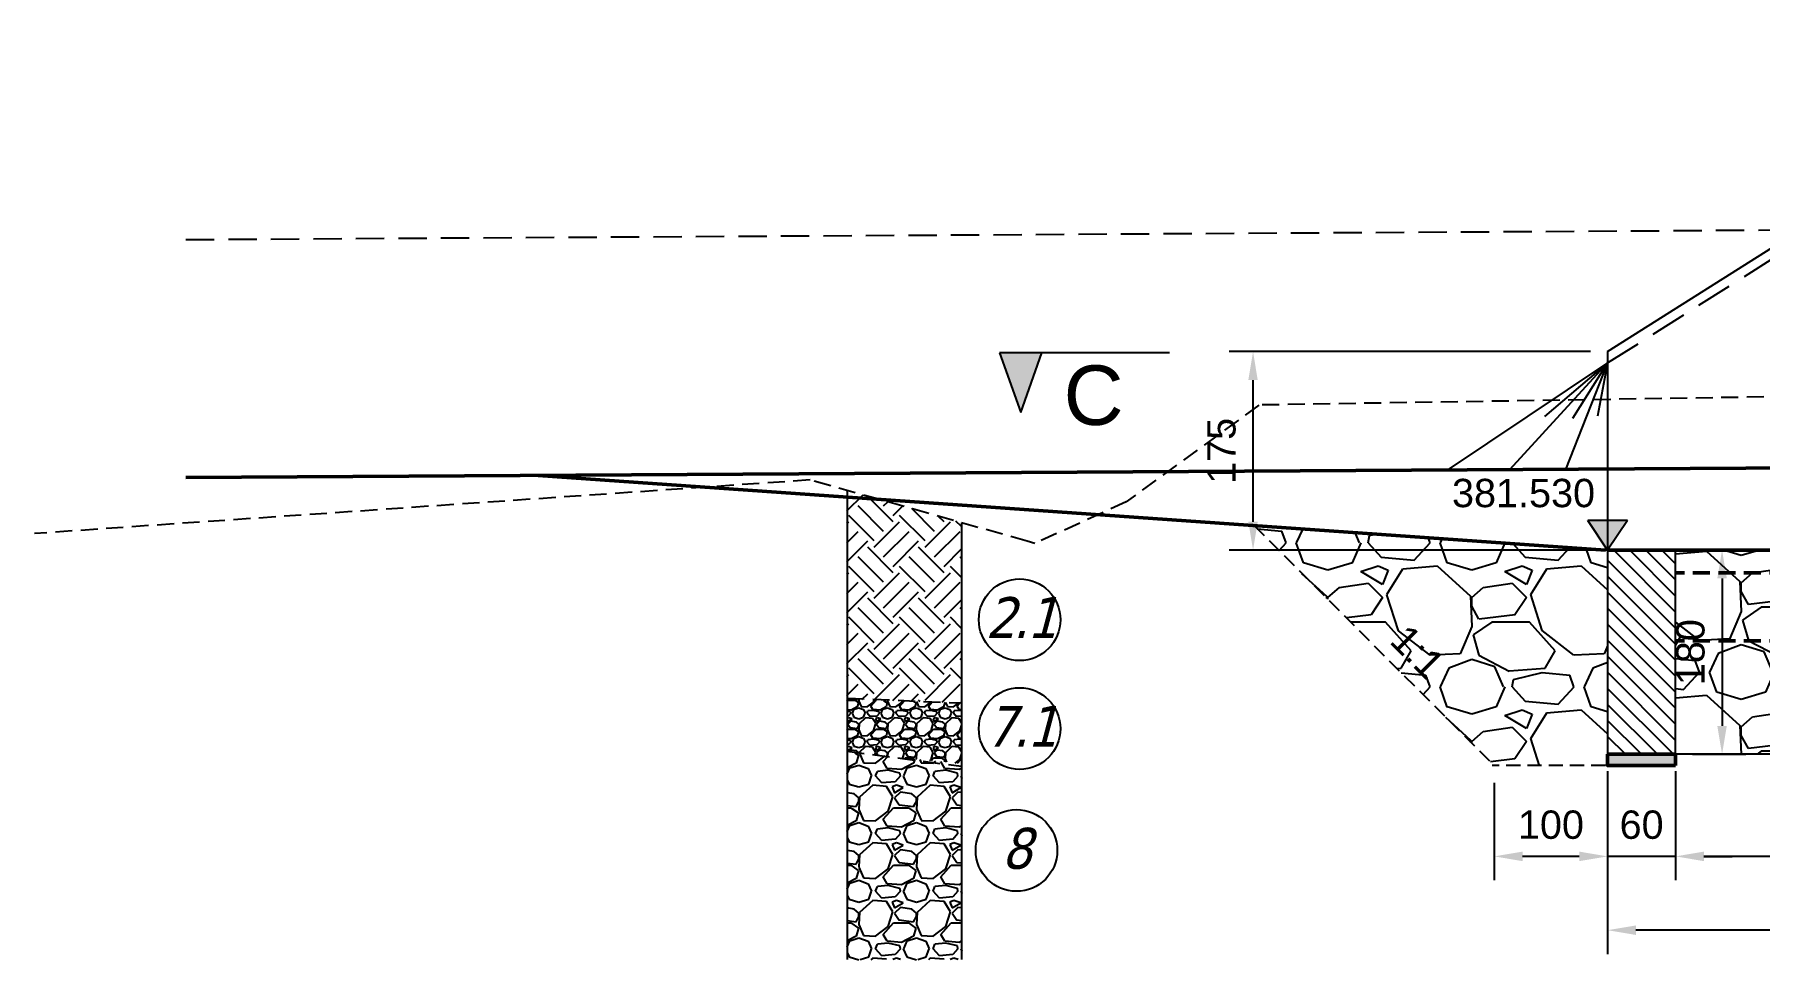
# Model space of a CAD drawing. Header units: centimetres. Extents: x 8495135 to 959133560, y 4530079 to 463453963.
# Drawn here: x 959094297 to 959095819, y 463411116 to 463411932 of the extents above; entities that cross this region are included whole.
import ezdxf
from ezdxf.enums import TextEntityAlignment as Align

# ---------------------------------------------------------------- set-up
doc = ezdxf.new("R2010")
doc.units = ezdxf.units.CM
doc.header["$LTSCALE"] = 0.1
for name, pattern in [('CONTINU', [0]), ('DASHED', [0.75, 0.5, -0.25]), ('HIDDEN', [9.525, 6.35, -3.175])]:
    doc.linetypes.add(name, pattern=pattern)
doc.layers.add('31_VERT_ALIGNM', color=1, linetype='Continuous', lineweight=50)
for name, color, linetype in [('br_dimension', 1, 'Continuous'), ('br_hatch', 9, 'Continuous'), ('br_hatch_dark', 8, 'Continuous'), ('br_hatch_tumen', 8, 'Continuous'), ('br_view_yellow', 2, 'Continuous'), ('Kustendilska voda', 12, 'Continuous'), ('plast', 7, 'Continuous')]:
    doc.layers.add(name, color=color, linetype=linetype)
doc.styles.add('1-10 cm', font='arial.ttf', dxfattribs={"height": 2.5})
doc.styles.add('1-50 cm', font='arial.ttf', dxfattribs={"height": 12.5})
doc.styles.add('MM 1 to 150', font='arial.ttf', dxfattribs={"height": 37.5})
doc.styles.add('MM_ARIAL', font='arial.ttf')
doc.styles.get("Standard").update_dxf_attribs({"font": 'arial.ttf'})
doc.dimstyles.new('MM DIM 1 to 100', dxfattribs={"dimscale": 10, "dimtxt": 2.5, "dimasz": 2.5, "dimexe": 2.1, "dimexo": 1.5, "dimgap": 1.5, "dimtad": 1, "dimdec": 0, "dimdsep": 46, "dimtxsty": 'MM_ARIAL', "dimcen": 3, "dimclrd": 1, "dimclre": 1, "dimclrt": 7, "dimaunit": 2, "dimadec": 1, "dimazin": 0, "dimtp": 100, "dimtm": 3, "dimtfac": 1, "dimtdec": 0, "dimtix": 1, "dimtmove": 0, "dimatfit": 3, "dimfxl": 0, "dimtolj": 1, "dimtzin": 0, "dimarcsym": 0})

# ---------------------------------------------------------------- blocks, each defined once
blk = doc.blocks.new('*U148')
at = {"linetype": 'CONTINU', "ltscale": 0.5}
blk.add_hatch(color=256, dxfattribs=at).paths.add_polyline_path([(-131.2, -52.5), (-150, 0), (-112.5, 0)])
at = {"ltscale": 0.5}
blk.add_line((0, 0), (-150, 0), dxfattribs=at)
at = {"lineweight": -3, "ltscale": 0.5}
for p, q in [((-150, 0), (-131.2, -52.5)), ((-131.2, -52.5), (-112.5, 0))]:
    blk.add_line(p, q, dxfattribs=at)
at = {"color": 7, "ltscale": 0.5, "style": '1-50 cm'}
blk.add_attdef('1', text='', height=52.5, dxfattribs=at).set_placement((-66.9, -37.2), align=Align.MIDDLE_CENTER)
blk = doc.blocks.new('*U242')
at = {"ltscale": 0.5}
blk.add_hatch(color=256, dxfattribs=at).paths.add_polyline_path([(-26.2, 39), (0, 0), (26.2, 39)])
for p, q in [((-26.2, 39), (26.2, 39)), ((-26.2, 39), (0, 0)), ((0, 0), (26.2, 39)), ((-60, 0), (0, 0)), ((0, 0), (60, 0))]:
    blk.add_line(p, q, dxfattribs=at)
at = {"color": 7, "ltscale": 0.5, "style": '1-10 cm'}
blk.add_attdef('1', text='', height=37.5, dxfattribs=at).set_placement((111.6, 56.7), align=Align.CENTER)
blk = doc.blocks.new('*D951')
at = {"layer": 'br_dimension', "color": 1, "linetype": 'ByBlock', "lineweight": -2, "ltscale": 3, "transparency": 16777216}
for p, q in [((959095684.7, 463411272.1), (959095684.7, 463411120.9)), ((959096172.5, 463411272.1), (959096172.5, 463411120.9)), ((959096147.5, 463411141.9), (959095709.7, 463411141.9))]:
    blk.add_line(p, q, dxfattribs=at)
at = {"layer": 'br_dimension', "color": 1, "linetype": 'ByBlock', "ltscale": 3, "transparency": 16777216}
for points in [[(959095709.7, 463411146.1), (959095709.7, 463411137.7), (959095684.7, 463411141.9)], [(959096147.5, 463411146.1), (959096147.5, 463411137.7), (959096172.5, 463411141.9)]]:
    blk.add_solid(points, dxfattribs=at)
at = {"layer": 'br_dimension', "color": 7, "linetype": 'ByBlock', "ltscale": 3, "transparency": 16777216, "insert": (959095928.6, 463411169.6), "char_height": 25, "attachment_point": 5, "style": 'MM_ARIAL'}
blk.add_mtext('\\A1;488', dxfattribs=at)
blk = doc.blocks.new('*D956')
at = {"layer": 'br_hatch_tumen', "color": 1, "lineweight": -2, "transparency": 16777216}
for p, q in [((959095744.7, 463411282.1), (959095744.7, 463411186)), ((959096112.5, 463411282.1), (959096112.5, 463411186)), ((959096087.5, 463411207), (959095769.7, 463411207))]:
    blk.add_line(p, q, dxfattribs=at)
at = {"layer": 'br_hatch_tumen', "color": 1, "transparency": 16777216}
for points in [[(959095769.7, 463411211.2), (959095769.7, 463411202.8), (959095744.7, 463411207)], [(959096087.5, 463411211.2), (959096087.5, 463411202.8), (959096112.5, 463411207)]]:
    blk.add_solid(points, dxfattribs=at)
at = {"layer": 'br_hatch_tumen', "color": 7, "transparency": 16777216, "insert": (959095928.6, 463411234.8), "char_height": 25, "attachment_point": 5, "style": 'MM_ARIAL'}
blk.add_mtext('\\A1;368', dxfattribs=at)
blk = doc.blocks.new('*D957')
at = {"layer": 'br_hatch_tumen', "color": 1, "lineweight": -2, "transparency": 16777216}
for p, q in [((959095684.7, 463411282.1), (959095684.7, 463411186)), ((959095744.7, 463411282.1), (959095744.7, 463411186)), ((959095659.7, 463411207), (959095634.7, 463411207)), ((959095744.7, 463411207), (959095684.7, 463411207)), ((959095769.7, 463411207), (959095794.7, 463411207))]:
    blk.add_line(p, q, dxfattribs=at)
at = {"layer": 'br_hatch_tumen', "color": 1, "transparency": 16777216}
for points in [[(959095659.7, 463411211.2), (959095659.7, 463411202.8), (959095684.7, 463411207)], [(959095769.7, 463411211.2), (959095769.7, 463411202.8), (959095744.7, 463411207)]]:
    blk.add_solid(points, dxfattribs=at)
at = {"layer": 'br_hatch_tumen', "color": 7, "transparency": 16777216, "insert": (959095714.7, 463411234.8), "char_height": 25, "attachment_point": 5, "style": 'MM_ARIAL'}
blk.add_mtext('\\A1;60', dxfattribs=at)
blk = doc.blocks.new('*D958')
at = {"layer": 'br_hatch_tumen', "color": 1, "lineweight": -2, "transparency": 16777216}
for p, q in [((959095759.7, 463411477.1), (959095806.7, 463411477.1)), ((959095785.7, 463411452.1), (959095785.7, 463411322.1)), ((959095759.7, 463411297.1), (959095806.7, 463411297.1))]:
    blk.add_line(p, q, dxfattribs=at)
at = {"layer": 'br_hatch_tumen', "color": 1, "transparency": 16777216}
for points in [[(959095781.5, 463411452.1), (959095789.9, 463411452.1), (959095785.7, 463411477.1)], [(959095781.5, 463411322.1), (959095789.9, 463411322.1), (959095785.7, 463411297.1)]]:
    blk.add_solid(points, dxfattribs=at)
at = {"layer": 'br_hatch_tumen', "color": 7, "transparency": 16777216, "insert": (959095757.9, 463411387.1), "char_height": 25, "attachment_point": 5, "rotation": 90, "style": 'MM_ARIAL'}
blk.add_mtext('\\A1;180', dxfattribs=at)
blk = doc.blocks.new('*D959')
at = {"layer": 'br_hatch_tumen', "color": 1, "lineweight": -2, "transparency": 16777216}
for p, q in [((959095669.7, 463411652.1), (959095350.9, 463411652.1)), ((959095371.9, 463411502.1), (959095371.9, 463411627.1)), ((959095669.7, 463411477.1), (959095350.9, 463411477.1))]:
    blk.add_line(p, q, dxfattribs=at)
at = {"layer": 'br_hatch_tumen', "color": 1, "transparency": 16777216}
for points in [[(959095367.7, 463411627.1), (959095376, 463411627.1), (959095371.9, 463411652.1)], [(959095367.7, 463411502.1), (959095376, 463411502.1), (959095371.9, 463411477.1)]]:
    blk.add_solid(points, dxfattribs=at)
at = {"layer": 'br_hatch_tumen', "color": 7, "transparency": 16777216, "insert": (959095344.1, 463411564.6), "char_height": 25, "attachment_point": 5, "rotation": 90, "style": 'MM_ARIAL'}
blk.add_mtext('\\A1;175', dxfattribs=at)
blk = doc.blocks.new('*D960')
at = {"layer": 'br_hatch_tumen', "color": 1, "lineweight": -2, "transparency": 16777216}
for p, q in [((959095584.7, 463411271.9), (959095584.7, 463411186)), ((959095684.7, 463411272.1), (959095684.7, 463411186)), ((959095659.7, 463411207), (959095609.7, 463411207))]:
    blk.add_line(p, q, dxfattribs=at)
at = {"layer": 'br_hatch_tumen', "color": 1, "transparency": 16777216}
for points in [[(959095609.7, 463411211.2), (959095609.7, 463411202.8), (959095584.7, 463411207)], [(959095659.7, 463411211.2), (959095659.7, 463411202.8), (959095684.7, 463411207)]]:
    blk.add_solid(points, dxfattribs=at)
at = {"layer": 'br_hatch_tumen', "color": 7, "transparency": 16777216, "insert": (959095634.7, 463411234.8), "char_height": 25, "attachment_point": 5, "style": 'MM_ARIAL'}
blk.add_mtext('\\A1;100', dxfattribs=at)

msp = doc.modelspace()

# ---------------------------------------------------------------- hatches: boundary and pattern name
at = {"layer": 'br_hatch'}
h = msp.add_hatch(dxfattribs=at)
h.set_pattern_fill('EARTH', color=256, scale=5, angle=45)
h.set_pattern_definition([(45, (950590392.603, 458884291.068), (4e-15, 44.90128061), [31.75, -31.75]), (45, (950590384.184, 458884299.487), (4e-15, 44.90128061), [31.75, -31.75]), (45, (950590375.765, 458884307.906), (4e-15, 44.90128061), [31.75, -31.75]), (135, (950590375.765, 458884313.52), (-44.90128061, 4e-15), [31.75, -31.75]), (135, (950590384.184, 458884321.938), (-44.90128061, 4e-15), [31.75, -31.75]), (135, (950590392.603, 458884330.357), (-44.90128061, 4e-15), [31.75, -31.75])])
h.paths.add_polyline_path([(959095114.59, 463411501.28), (959095101.26, 463411505.04), (959095013.79, 463411529.72), (959095013.79, 463411345.49), (959095107.48, 463411342.51), (959095114.59, 463411342.28)])
h = msp.add_hatch(dxfattribs=at)
h.set_pattern_fill('GRAVEL', color=256, scale=5, style=2)
h.set_pattern_definition([(311.9872125, (967606885.617, 458861707.686), (1016.00000008, -1142.999999929), [17.086072, -1691.524182]), (355.030259, (967606897.047, 458861694.986), (-1523.999999397, 127.000007235), [29.320236, -2902.7024447]), (47.4895529, (967606926.257, 458861692.446), (-1270.0000005364, -1396.999999512), [20.674076, -2046.7361397]), (272.726311, (967606975.787, 458861660.696), (-127.000000266, 2539.9999999867), [26.700226, -2643.3218713]), (247.16634582, (967606977.057, 458861634.026), (635.000000053, 1523.9999999778), [26.181685, -2591.9903873]), (182.726311, (967606966.897, 458861609.896), (2539.9999999867, 127.000000266), [26.700226, -2643.3218713]), (142.30575953, (967606940.227, 458861608.626), (1650.9999999268, -1270.000000095), [35.309683, -3495.6557657]), (107.74467163, (967606912.287, 458861630.216), (-889.000000239, 2793.999999924), [33.335976, -3300.2628301]), (58.57043438, (967606902.127, 458861661.966), (1016.000000144, 1650.9999999113), [26.79065, -2652.277285]), (4.7636417, (967606916.097, 458861684.826), (-1396.99999998, -127.00000022), [30.585664, -1498.6968475]), (317.6025622, (967606946.577, 458861687.366), (1523.9999999512, -1397.0000000532), [39.553896, -3915.8386256]), (41.18592517, (967606850.057, 458861659.426), (888.999999947, 762.000000062), [13.500227, -1336.5282912]), (8.5307656, (967606860.217, 458861668.316), (-1651.0000000445, -253.999999712), [25.684099, -2542.7319499]), (315, (967606885.62, 458861672.13), (2e-14, -127), [17.960467, -161.6446554]), (336.80140949, (967606894.507, 458861687.366), (-635.000000017, 253.999999955), [9.672066, -957.5311184]), (248.1985905, (967606903.397, 458861683.556), (127.000000027, 380.99999999), [13.678281, -670.2376495]), (149.03624347, (967606898.317, 458861670.856), (-381.00000001, 253.999999986), [22.215983, -718.3149076]), (18.4349488, (967606879.267, 458861682.286), (-254, -126.99999999), [16.064357, -385.5449058]), (163.61045967, (967606977.057, 458861683.556), (-1270, 381), [22.5044, -2227.9413336]), (109.65382406, (967606955.467, 458861689.906), (508.0000000465, -1396.9999999835), [18.879947, -1869.1107839]), (246.80140949, (967606879.267, 458861707.686), (253.999999956, 635.000000018), [19.344005, -947.8591794]), (196.38954033, (967606871.647, 458861689.906), (1270.0000000266, 380.999999911), [22.5044, -2227.9413336]), (200.55604522, (967606977.057, 458861604.816), (635, 254), [21.70176, -1063.3867157]), (245.2248594, (967606956.737, 458861597.196), (635.000000756, 1396.999999656), [18.183606, -1800.179669]), (113.19859051, (967606877.997, 458861580.686), (-253.99999996, 635.000000016), [19.344005, -947.8591794]), (162.64597536, (967606870.377, 458861598.466), (1650.999999967, -508.0000001066), [21.289137, -2107.618799]), (110.55604522, (967606940.227, 458861580.686), (254.000000004, -634.999999998), [10.85088, -1074.2375957]), (78.69006753, (967606885.617, 458861580.686), (127, 508), [6.47573, -641.0997482]), (14.03624347, (967606886.887, 458861587.036), (-381, -127), [26.181685, -497.4527295]), (353.99099404, (967606912.287, 458861593.386), (-1269.9999999933, 127.0000000665), [24.26335, -2402.0682432]), (236.30993247, (967606898.317, 458861659.426), (127.00000002, 253.99999999), [18.316194, -439.588818]), (186.84277341, (967606888.157, 458861644.186), (-2159.0000000133, -253.999999887), [31.977838, -3165.8004533]), (119.0546041, (967606856.407, 458861640.376), (508.000000014, -888.999999992), [13.075412, -1294.4696159]), (90, (967606850.06, 458861651.8), (127, 127), [7.62, -119.38]), (59.74356284, (967606914.827, 458861597.196), (-507.999999938, -889.0000000355), [17.643348, -1746.6970387]), (131.9872125, (967606923.717, 458861612.436), (-1016.000000084, 1142.9999999255), [34.172144, -1674.43811]), (180, (967606900.86, 458861637.84), (-127, 127), [33.02, -93.98]), (214.6951535, (967606867.837, 458861637.836), (-1270.000000481, -888.999999313), [20.080478, -1987.9658362]), (285.9453959, (967606851.327, 458861626.406), (126.99999999, -508.000000002), [18.491454, -906.082502]), (332.35402464, (967606856.407, 458861608.626), (2413.0000000887, -1269.9999998315), [30.107255, -2980.6232211]), (4.57392126, (967606883.077, 458861594.656), (1651, 127), [31.851473, -3153.2923228])])
h.paths.add_polyline_path([(959095372.77, 463411498.89), (959095684.72, 463411477.11), (959095684.72, 463411286.93), (959095584.72, 463411286.93)])
h.paths.add_polyline_path([(959095377.78, 463411516.1), (959095368.94, 463411516.19), (959095365.56, 463411516.23)])
h = msp.add_hatch(dxfattribs=at)
h.set_pattern_fill('_USER,_I', color=256, scale=10, angle=45, style=2, pattern_type=0)
h.set_pattern_definition([(135, (959085306.38, 463433994.73), (7.071068, 7.071068), [])])
h.paths.add_polyline_path([(959096112.47, 463411477.11), (959096172.47, 463411477.11), (959096172.47, 463411297.11), (959096112.47, 463411297.11)])
h.paths.add_polyline_path([(959095684.72, 463411477.11), (959095744.72, 463411477.11), (959095744.72, 463411297.11), (959095684.72, 463411297.11)])
h = msp.add_hatch(dxfattribs=at)
h.set_pattern_fill('GRAVEL', color=256, scale=5, style=2)
h.set_pattern_definition([(311.9872125, (967592899.274, 458883945.671), (1016.00000008, -1142.999999929), [17.086072, -1691.524182]), (355.030259, (967592910.704, 458883932.971), (-1523.999999397, 127.000007235), [29.320236, -2902.7024447]), (47.4895529, (967592939.914, 458883930.431), (-1270.0000005364, -1396.999999512), [20.674076, -2046.7361397]), (272.726311, (967592989.444, 458883898.681), (-127.000000266, 2539.9999999867), [26.700226, -2643.3218713]), (247.16634582, (967592990.714, 458883872.011), (635.000000053, 1523.9999999778), [26.181685, -2591.9903873]), (182.726311, (967592980.554, 458883847.881), (2539.9999999867, 127.000000266), [26.700226, -2643.3218713]), (142.30575953, (967592953.884, 458883846.611), (1650.9999999268, -1270.000000095), [35.309683, -3495.6557657]), (107.74467163, (967592925.944, 458883868.201), (-889.000000239, 2793.999999924), [33.335976, -3300.2628301]), (58.57043438, (967592915.784, 458883899.951), (1016.000000144, 1650.9999999113), [26.79065, -2652.277285]), (4.7636417, (967592929.754, 458883922.811), (-1396.99999998, -127.00000022), [30.585664, -1498.6968475]), (317.6025622, (967592960.234, 458883925.351), (1523.9999999512, -1397.0000000532), [39.553896, -3915.8386256]), (41.18592517, (967592863.714, 458883897.411), (888.999999947, 762.000000062), [13.500227, -1336.5282912]), (8.5307656, (967592873.874, 458883906.301), (-1651.0000000445, -253.999999712), [25.684099, -2542.7319499]), (315, (967592899.27, 458883910.11), (2e-14, -127), [17.960467, -161.6446554]), (336.80140949, (967592908.164, 458883925.351), (-635.000000017, 253.999999955), [9.672066, -957.5311184]), (248.1985905, (967592917.054, 458883921.54), (127.000000027, 380.99999999), [13.678281, -670.2376495]), (149.03624347, (967592911.974, 458883908.841), (-381.00000001, 253.999999986), [22.215983, -718.3149076]), (18.4349488, (967592892.924, 458883920.27), (-254, -126.99999999), [16.064357, -385.5449058]), (163.61045967, (967592990.714, 458883921.541), (-1270, 381), [22.5044, -2227.9413336]), (109.65382406, (967592969.124, 458883927.891), (508.0000000465, -1396.9999999835), [18.879947, -1869.1107839]), (246.80140949, (967592892.924, 458883945.671), (253.999999956, 635.000000018), [19.344005, -947.8591794]), (196.38954033, (967592885.304, 458883927.891), (1270.0000000266, 380.999999911), [22.5044, -2227.9413336]), (200.55604522, (967592990.714, 458883842.801), (635, 254), [21.70176, -1063.3867157]), (245.2248594, (967592970.394, 458883835.181), (635.000000756, 1396.999999656), [18.183606, -1800.179669]), (113.19859051, (967592891.654, 458883818.671), (-253.99999996, 635.000000016), [19.344005, -947.8591794]), (162.64597536, (967592884.034, 458883836.451), (1650.999999967, -508.0000001066), [21.289137, -2107.618799]), (110.55604522, (967592953.884, 458883818.671), (254.000000004, -634.999999998), [10.85088, -1074.2375957]), (78.69006753, (967592899.274, 458883818.67), (127, 508), [6.47573, -641.0997482]), (14.03624347, (967592900.544, 458883825.02), (-381, -127), [26.181685, -497.4527295]), (353.99099404, (967592925.944, 458883831.371), (-1269.9999999933, 127.0000000665), [24.26335, -2402.0682432]), (236.30993247, (967592911.974, 458883897.41), (127.00000002, 253.99999999), [18.316194, -439.588818]), (186.84277341, (967592901.814, 458883882.171), (-2159.0000000133, -253.999999887), [31.977838, -3165.8004533]), (119.0546041, (967592870.064, 458883878.361), (508.000000014, -888.999999992), [13.075412, -1294.4696159]), (90, (967592863.71, 458883889.79), (127, 127), [7.62, -119.38]), (59.74356284, (967592928.484, 458883835.181), (-507.999999938, -889.0000000355), [17.643348, -1746.6970387]), (131.9872125, (967592937.374, 458883850.421), (-1016.000000084, 1142.9999999255), [34.172144, -1674.43811]), (180, (967592914.51, 458883875.82), (-127, 127), [33.02, -93.98]), (214.6951535, (967592881.494, 458883875.821), (-1270.000000481, -888.999999313), [20.080478, -1987.9658362]), (285.9453959, (967592864.984, 458883864.391), (126.99999999, -508.000000002), [18.491454, -906.082502]), (332.35402464, (967592870.064, 458883846.611), (2413.0000000887, -1269.9999998315), [30.107255, -2980.6232211]), (4.57392126, (967592896.734, 458883832.641), (1651, 127), [31.851473, -3153.2923228])])
h.paths.add_polyline_path([(959096112.47, 463411477.11), (959096112.47, 463411297.11), (959095744.72, 463411297.11), (959095744.72, 463411477.11)])
h = msp.add_hatch(dxfattribs=at)
h.set_pattern_fill('GRAVEL', color=256)
h.set_pattern_definition([(228.0127875, (950590410.8914, 458884316.4684), (-203.20000001596, -228.5999999858), [3.4172144, -338.304836396]), (184.969741, (950590408.6054, 458884313.9284), (304.7999998794, 25.40000144698), [5.8640472, -580.540488935]), (132.5104471, (950590402.7634, 458884313.4204), (254.00000010727, -279.39999990246), [4.1348152, -409.34722794]), (267.273689, (950590392.8574, 458884307.0704), (25.4000000532, 507.99999999733), [5.3400452, -528.66437426]), (292.83365418, (950590392.6034, 458884301.7364), (-127.00000001063, 304.79999999555), [5.236337, -518.398077453]), (357.273689, (950590394.6354, 458884296.9104), (-507.99999999733, 25.4000000532), [5.3400452, -528.66437426]), (37.69424047, (950590399.9694, 458884296.6564), (-330.19999998536, -254.000000019), [7.0619366, -699.13115314]), (72.25532837, (950590405.5574, 458884300.9744), (177.80000004779, 558.79999998479), [6.6671952, -660.05256602]), (121.42956562, (950590407.5894, 458884307.3244), (-203.20000002883, 330.19999998226), [5.35813, -530.45545699]), (175.2363583, (950590404.7954, 458884311.8964), (279.399999996, -25.4000000439), [6.1171328, -299.7393695]), (222.3974378, (950590398.69935, 458884312.4044), (-304.79999999025, -279.40000001064), [7.9107792, -783.16772512]), (138.81407483, (950590418.0034, 458884306.8164), (-177.79999998934, 152.4000000124), [2.7000454, -267.305658243]), (171.4692344, (950590415.9714, 458884308.5944), (330.2000000089, -50.79999994237), [5.1368198, -508.54638997]), (225, (950590410.891, 458884309.356), (-4e-15, -25.4), [3.5920934, -32.328931084]), (203.19859051, (950590409.1134, 458884312.4044), (127.0000000035, 50.7999999911), [1.9344132, -191.50622369]), (291.80140949, (950590407.3354, 458884311.6424), (-25.4000000053, 76.1999999982), [2.7356562, -134.0475299]), (30.96375653, (950590408.3514, 458884309.1024), (76.2000000019, 50.7999999972), [4.4431966, -143.66298153]), (161.56505118, (950590412.161, 458884311.388), (50.800000001, -25.3999999973), [3.2128714, -77.10898117]), (16.389540334, (950590392.6034, 458884311.6424), (254, 76.2), [4.50088, -445.588266725]), (70.34617594, (950590396.9214, 458884312.9124), (-101.6000000093, -279.3999999967), [3.7759894, -373.82215678]), (293.19859051, (950590412.1614, 458884316.4684), (-50.7999999911, 127.0000000036), [3.868801, -189.57183589]), (343.61045967, (950590413.6854, 458884312.9124), (-254.00000000532, 76.19999998223), [4.50088, -445.588266725]), (339.44395478, (950590392.6034, 458884295.8944), (-127, 50.8), [4.340352, -212.67734313]), (294.7751406, (950590396.6674, 458884294.3704), (-127.00000015117, 279.39999993127), [3.6367212, -360.03593381]), (66.80140949, (950590412.4154, 458884291.0684), (50.799999992, 127.0000000032), [3.868801, -189.57183589]), (17.35402464, (950590413.9394, 458884294.6244), (-330.19999999343, -101.60000002132), [4.2578274, -421.5237598]), (69.44395478, (950590399.9694, 458884291.0684), (-50.8000000009, -126.99999999965), [2.170176, -214.84751913]), (101.309932474, (950590410.8914, 458884291.0684), (-25.4, 101.6), [1.295146, -128.219949645]), (165.96375653, (950590410.6374, 458884292.3384), (76.2, -25.4), [5.236337, -99.49054589]), (186.00900596, (950590405.5574, 458884293.6084), (253.99999999865, 25.4000000133), [4.85267, -480.413648633]), (303.69006753, (950590408.3514, 458884306.8164), (-25.4000000035, 50.799999998), [3.6632388, -87.9177636]), (353.15722659, (950590410.3834, 458884303.7684), (431.80000000266, -50.79999997739), [6.3955676, -633.16009065]), (60.9453959, (950590416.7334, 458884303.0064), (-101.6000000028, -177.7999999984), [2.6150824, -258.89392318]), (90, (950590418.003, 458884305.292), (-25.4, 25.4), [1.524, -23.876]), (120.25643716, (950590405.0494, 458884294.3704), (101.59999998757, -177.8000000071), [3.5286696, -349.33940773]), (48.0127875, (950590403.2714, 458884297.4184), (203.20000001675, 228.5999999851), [6.8344288, -334.887621996]), (0, (950590407.843, 458884302.498), (25.4, 25.4), [6.604, -18.796]), (325.3048465, (950590414.4474, 458884302.4984), (254.00000009622, -177.79999986255), [4.0160956, -397.59316724]), (254.0546041, (950590417.7494, 458884300.2124), (-25.3999999982, -101.6000000004), [3.6982908, -181.21650039]), (207.64597536, (950590416.7334, 458884296.6564), (-482.60000001773, -253.99999996631), [6.021451, -596.12464423]), (175.42607874, (950590411.3994, 458884293.8624), (-330.19999999999, 25.4), [6.3702946, -630.65846456])])
h.paths.add_polyline_path([(959095114.59, 463411304.12), (959095114.59, 463411342.28), (959095107.48, 463411342.51), (959095013.79, 463411345.49), (959095013.79, 463411313.75)])
h.paths.add_polyline_path([(959095013.79, 463411313.75), (959095013.79, 463411298.99), (959095114.59, 463411288.55), (959095114.59, 463411304.12)])
h = msp.add_hatch(dxfattribs=at)
h.set_pattern_fill('GRAVEL', color=256, scale=2)
h.set_pattern_definition([(228.0127875, (950590429.1794, 458884337.157), (-406.4000000319, -457.1999999716), [6.8344288, -676.6096728]), (184.969741, (950590424.6074, 458884332.077), (609.5999997588, 50.80000289396), [11.7280944, -1161.08097787]), (132.5104471, (950590412.9234, 458884331.061), (508.0000002145, -558.7999998049), [8.2696304, -818.69445588]), (267.273689, (950590393.1114, 458884318.361), (50.8000001064, 1015.99999999466), [10.6800904, -1057.32874851]), (292.83365418, (950590392.6034, 458884307.693), (-254.00000002127, 609.5999999911), [10.472674, -1036.7961549]), (357.273689, (950590396.6674, 458884298.041), (-1015.99999999466, 50.8000001064), [10.6800904, -1057.32874851]), (37.69424047, (950590407.3354, 458884297.533), (-660.39999997072, -508.000000038), [14.1238732, -1398.26230628]), (72.25532837, (950590418.5114, 458884306.169), (355.6000000956, 1117.59999996958), [13.3343904, -1320.10513204]), (121.42956562, (950590422.5754, 458884318.869), (-406.40000005766, 660.3999999645), [10.71626, -1060.91091397]), (175.2363583, (950590416.9874, 458884328.013), (558.799999992, -50.8000000878), [12.2342656, -599.478739]), (222.3974378, (950590404.7954, 458884329.029), (-609.5999999805, -558.80000002128), [15.8215584, -1566.33545024]), (138.81407483, (950590443.4034, 458884317.853), (-355.5999999787, 304.8000000248), [5.4000908, -534.6113165]), (171.4692344, (950590439.3394, 458884321.409), (660.4000000178, -101.59999988475), [10.2736396, -1017.09277994]), (225, (950590429.18, 458884322.933), (-7e-15, -50.8), [7.1841868, -64.65786217]), (203.19859051, (950590425.6234, 458884329.029), (254.000000007, 101.599999982), [3.8688264, -383.01244738]), (291.80140949, (950590422.067, 458884327.505), (-50.800000011, 152.399999996), [5.4713124, -268.0950598]), (30.96375653, (950590424.099, 458884322.425), (152.400000004, 101.5999999944), [8.8863932, -287.32596306]), (161.56505118, (950590431.72, 458884326.997), (101.600000003, -50.799999995), [6.4257428, -154.21796234]), (16.389540334, (950590392.6034, 458884327.505), (508, 152.4), [9.00176, -891.17653345]), (70.34617594, (950590401.2394, 458884330.045), (-203.2000000186, -558.7999999934), [7.5519788, -747.64431356]), (293.19859051, (950590431.7194, 458884337.157), (-101.5999999823, 254.000000007), [7.737602, -379.14367178]), (343.61045967, (950590434.7674, 458884330.045), (-508.00000001065, 152.39999996446), [9.00176, -891.17653345]), (339.44395478, (950590392.6034, 458884296.009), (-254, 101.6), [8.680704, -425.35468626]), (294.7751406, (950590400.7314, 458884292.961), (-254.0000003023, 558.7999998625), [7.2734424, -720.07186761]), (66.80140949, (950590432.2274, 458884286.357), (101.599999984, 254.0000000064), [7.737602, -379.14367178]), (17.35402464, (950590435.2754, 458884293.469), (-660.3999999869, -203.20000004265), [8.5156548, -843.0475196]), (69.44395478, (950590407.3354, 458884286.357), (-101.6000000018, -253.9999999993), [4.340352, -429.69503826]), (101.30993247, (950590429.179, 458884286.357), (-50.8, 203.2), [2.590292, -256.4398993]), (165.96375653, (950590428.671, 458884288.897), (152.4, -50.8), [10.472674, -198.98109178]), (186.00900596, (950590418.5114, 458884291.437), (507.9999999973, 50.8000000266), [9.70534, -960.82729727]), (303.69006753, (950590424.1, 458884317.853), (-50.800000007, 101.599999996), [7.3264776, -175.8355272]), (353.15722659, (950590428.1634, 458884311.757), (863.6000000053, -101.5999999548), [12.7911352, -1266.3201813]), (60.9453959, (950590440.8634, 458884310.233), (-203.2000000056, -355.5999999968), [5.2301648, -517.78784636]), (90, (950590443.403, 458884314.805), (-50.8, 50.8), [3.048, -47.752]), (120.25643716, (950590417.4954, 458884292.961), (203.1999999751, -355.6000000142), [7.0573392, -698.67881546]), (48.0127875, (950590413.9394, 458884299.057), (406.4000000335, 457.1999999702), [13.6688576, -669.775244]), (0, (950590423.083, 458884309.217), (50.8, 50.8), [13.208, -37.592]), (325.3048465, (950590436.2914, 458884309.217), (508.0000001924, -355.5999997251), [8.0321912, -795.18633448]), (254.0546041, (950590442.8954, 458884304.645), (-50.7999999965, -203.200000001), [7.3965816, -362.43300078]), (207.64597536, (950590440.8634, 458884297.533), (-965.20000003547, -507.9999999326), [12.042902, -1192.24928846]), (175.42607874, (950590430.1954, 458884291.945), (-660.39999999998, 50.8), [12.7405892, -1261.31692912])])
h.paths.add_polyline_path([(959095114.59, 463411288.55), (959095013.79, 463411298.99), (959095013.79, 463411116.08), (959095114.59, 463411116.08)])
h = msp.add_hatch(color=256, dxfattribs=at)
h.dxf.hatch_style = 1
h.paths.add_polyline_path([(959096112.47, 463411297.11), (959096112.47, 463411287.11), (959096172.47, 463411287.11), (959096172.47, 463411297.11)])
h.paths.add_polyline_path([(959095744.72, 463411287.11), (959095744.72, 463411297.11), (959095684.72, 463411297.11), (959095684.72, 463411287.11)])

# ---------------------------------------------------------------- linework, layer by layer
at = {"layer": '31_VERT_ALIGNM'}
for p, q in [((959094430.33, 463411540.99), (959100524.47, 463411577.56)), ((959094741.02, 463411542.86), (959095682.72, 463411477.11)), ((959096174.47, 463411477.11), (959095684.72, 463411477.11)), ((959095744.72, 463411297.11), (959095744.72, 463411287.11))]:
    msp.add_line(p, q, dxfattribs=at)
at = {"layer": '31_VERT_ALIGNM', "linetype": 'DASHED', "ltscale": 300}
for p, q in [((959096112.47, 463411457.11), (959095744.72, 463411457.11)), ((959096112.47, 463411397.11), (959095744.72, 463411397.11))]:
    msp.add_line(p, q, dxfattribs=at)
at = {"layer": '31_VERT_ALIGNM'}
for points in [[(959095684.72, 463411297.11), (959095684.72, 463411287.11), (959095744.72, 463411287.11)], [(959095744.72, 463411297.11), (959095684.72, 463411297.11)]]:
    msp.add_lwpolyline(points, dxfattribs=at)
at = {"layer": 'br_dimension'}
msp.add_line((959095684.72, 463411642.11), (959095543.05, 463411547.66), dxfattribs=at)
at = {"layer": 'br_hatch'}
for p, q in [((959095684.72, 463411642.11), (959095598.28, 463411547.99)), ((959095684.72, 463411642.11), (959095629.11, 463411595)), ((959095684.72, 463411642.11), (959095647.64, 463411548.28)), ((959095684.72, 463411642.11), (959095653.75, 463411593.17)), ((959095684.72, 463411642.11), (959095675.87, 463411595.32)), ((959096112.47, 463411297.11), (959095744.72, 463411297.11))]:
    msp.add_line(p, q, dxfattribs=at)
at = {"layer": 'br_hatch_dark', "linetype": 'HIDDEN', "ltscale": 50}
msp.add_line((959095684.72, 463411642.11), (959096143.38, 463411931.77), dxfattribs=at)
at = {"layer": 'br_hatch_dark'}
for p, q in [((959095013.79, 463411529.72), (959095013.79, 463411116.08)), ((959095114.59, 463411501.28), (959095114.59, 463411116.08))]:
    msp.add_line(p, q, dxfattribs=at)
at = {"layer": 'br_hatch_dark', "linetype": 'DASHED', "ltscale": 250}
for p, q in [((959095372.77, 463411498.89), (959095584.72, 463411286.93)), ((959095682.72, 463411287.11), (959095582.72, 463411287.11))]:
    msp.add_line(p, q, dxfattribs=at)
at = {"layer": 'br_hatch_dark', "linetype": 'DASHED', "ltscale": 300}
for p, q in [((959095013.79, 463411346.52), (959095114.59, 463411342.31)), ((959095013.79, 463411299.72), (959095114.59, 463411286.56))]:
    msp.add_line(p, q, dxfattribs=at)
msp.add_lwpolyline([(959098922.47, 463411599.75), (959098537.87, 463411597.55), (959098248.87, 463411595.05), (959097672.47, 463411618.25), (959097329.87, 463411632.05), (959096760.77, 463411627.55), (959096422.47, 463411621.95), (959096137.47, 463411617.15), (959095377.07, 463411605.05), (959095260.07, 463411519.55), (959095179.47, 463411482.95), (959095172.47, 463411484.95), (959094981.07, 463411538.95), (959094296.75, 463411491.7)], dxfattribs=at)
at = {"layer": 'br_hatch_dark'}
for centre in [(959095165.92, 463411415.69), (959095165.92, 463411319.72), (959095163.16, 463411212.2)]:
    msp.add_circle(centre, 36, dxfattribs=at)
at = {"layer": 'br_view_yellow'}
for q in [(959096127.47, 463411931.77), (959095684.72, 463411477.11)]:
    msp.add_line((959095684.72, 463411652.11), q, dxfattribs=at)
msp.add_lwpolyline([(959095684.72, 463411477.11), (959095684.72, 463411297.11), (959095744.72, 463411297.11), (959095744.72, 463411477.11), (959095684.72, 463411477.11)], dxfattribs=at)
at = {"layer": 'Kustendilska voda', "color": 1, "linetype": 'DASHED', "ltscale": 500}
msp.add_line((959094430.33, 463411750.99), (959100524.47, 463411787.56), dxfattribs=at)

# ---------------------------------------------------------------- block references
at = {"layer": 'br_dimension'}
msp.add_blockref('*U148', (959095298.09, 463411650.93), dxfattribs=at).add_auto_attribs({'1': 'C'})
at = {"layer": 'br_dimension', "ltscale": 0.5}
ref = msp.add_blockref('*U242', (959095684.72, 463411477.11), dxfattribs=dict(at, xscale=-0.6666669994593644, yscale=0.666667, zscale=0.666667, rotation=359.9999689842867))
ref.add_attrib('1', '381.530', dxfattribs={"layer": '0', "color": 7, "ltscale": 0.5, "height": 25, "rotation": 359.99997, "style": '1-10 cm'}).set_placement((959095610.53, 463411514.94), align=Align.CENTER)

# ---------------------------------------------------------------- texts
at = {"layer": 'br_view_yellow', "insert": (959095508.84, 463411413.53), "char_height": 25, "width": 193.93, "attachment_point": 1, "rotation": 315, "style": 'MM 1 to 150'}
msp.add_mtext('1:1 ', dxfattribs=at)
at = {"layer": 'plast', "char_height": 36, "width": 46.2073, "attachment_point": 2}
for s, insert in [('{\\fTahoma|b0|i1|c0|p34;\\T0.9;2.1}', (959095166.21, 463411435.63)), ('{\\fTahoma|b0|i1|c0|p34;\\T0.9;7.1}', (959095166.21, 463411339.66)), ('{\\fTahoma|b0|i1|c0|p34;8}', (959095163.45, 463411232.15))]:
    msp.add_mtext(s, dxfattribs=dict(at, insert=insert))

# ---------------------------------------------------------------- dimensions: what is measured, and where the dimension line sits
at = {"layer": 'br_dimension', "linetype": 'ByBlock', "ltscale": 3}
dim = msp.add_linear_dim(base=(959095684.72, 463411141.89), p1=(959096172.47, 463411287.11), p2=(959095684.72, 463411287.11), angle=180, dimstyle='MM DIM 1 to 100', dxfattribs=at)
dim.commit()
dim.dimension.update_dxf_attribs({"geometry": '*D951', "text_midpoint": (959095928.6, 463411169.65)})
at = {"layer": 'br_hatch_tumen'}
for base, p1, p2, angle, picture, middle in [((959095371.85, 463411652.11), (959095684.72, 463411477.11), (959095684.72, 463411652.11), 90, '*D959', (959095344.09, 463411564.61)), ((959095785.71, 463411297.11), (959095744.72, 463411477.11), (959095744.72, 463411297.11), 90, '*D958', (959095757.95, 463411387.11)), ((959095684.72, 463411207), (959095744.72, 463411297.11), (959095684.72, 463411297.11), 180, '*D957', (959095714.72, 463411234.76)), ((959095744.72, 463411207), (959096112.47, 463411297.11), (959095744.72, 463411297.11), 180, '*D956', (959095928.6, 463411234.77)), ((959095584.72, 463411207), (959095684.72, 463411287.11), (959095584.72, 463411286.93), 180, '*D960', (959095634.72, 463411234.76))]:
    dim = msp.add_linear_dim(base=base, p1=p1, p2=p2, angle=angle, dimstyle='MM DIM 1 to 100', dxfattribs=at)
    dim.commit()
    dim.dimension.update_dxf_attribs({"geometry": picture, "text_midpoint": middle})

doc.saveas('drawing.dxf')
